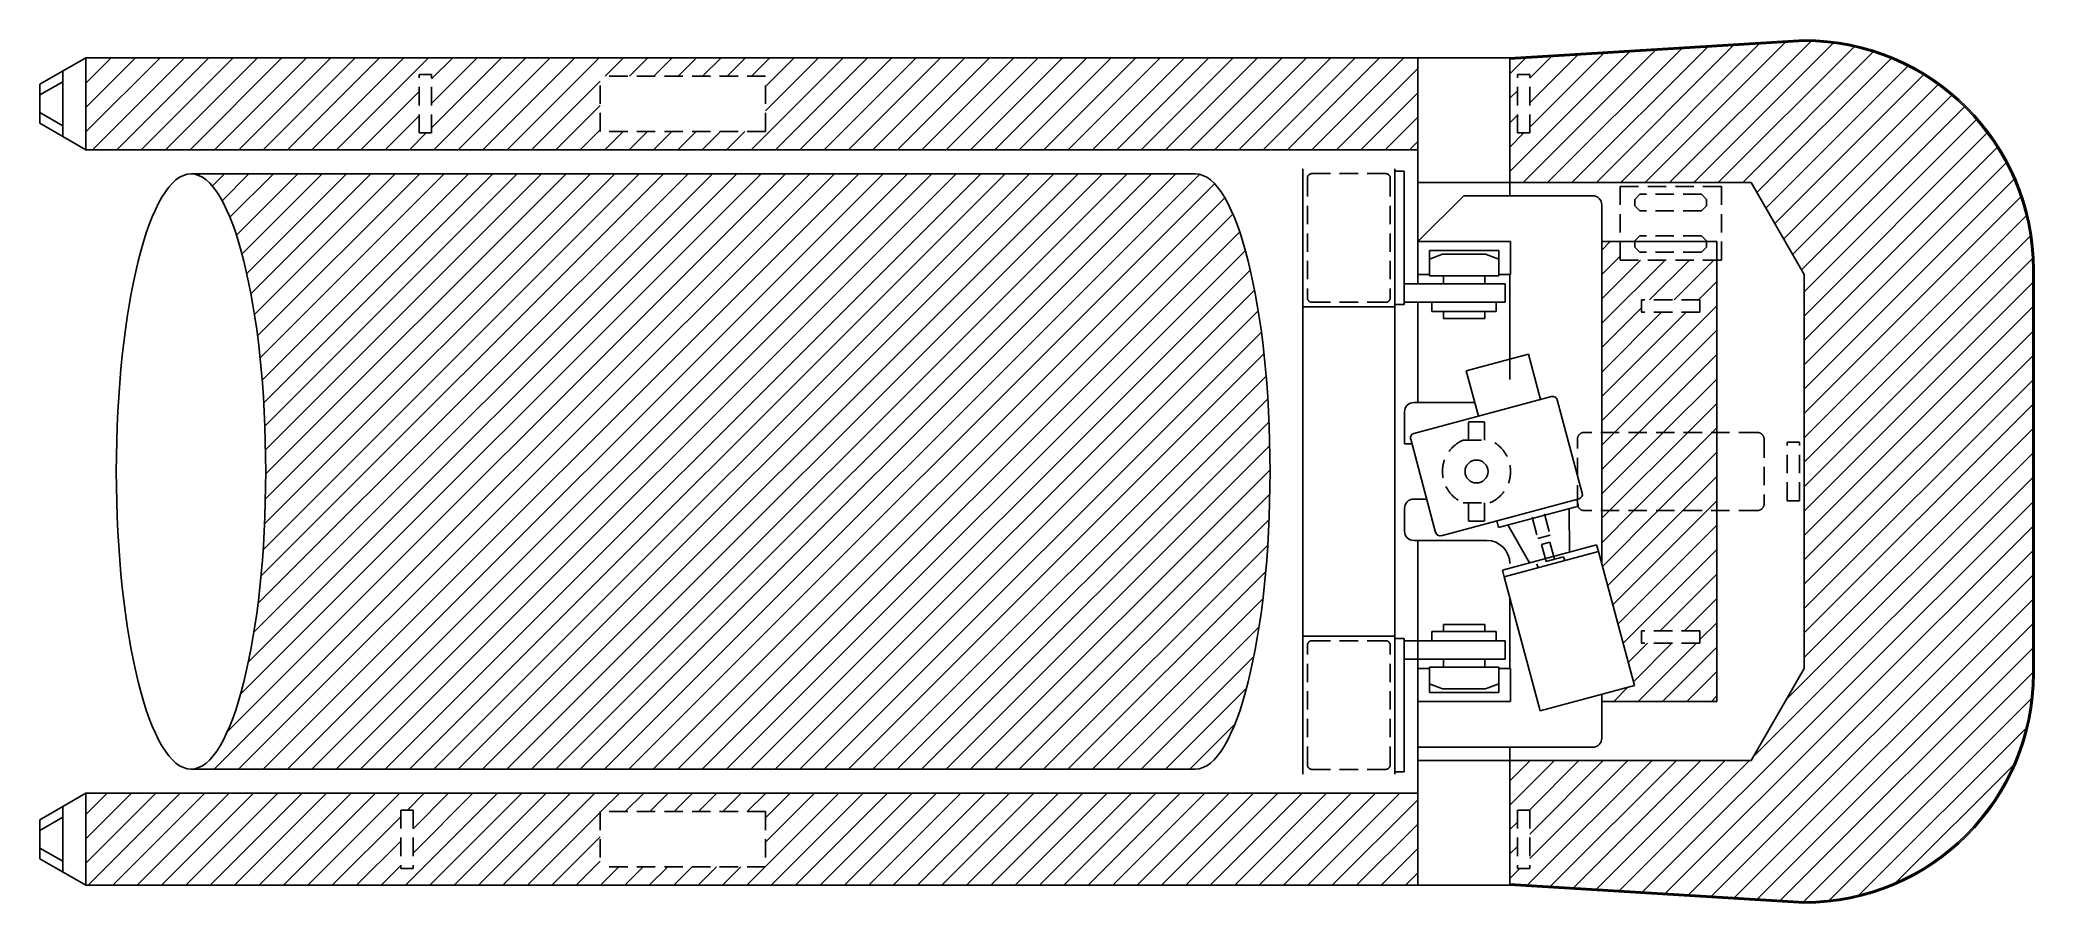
# Model space of a CAD drawing. Header units: inches. Extents: x -1398 to 2938, y -939 to 939.
import ezdxf

# ---------------------------------------------------------------- set-up
doc = ezdxf.new("R2010")
doc.units = ezdxf.units.IN
doc.header["$LTSCALE"] = 160
doc.header["$MEASUREMENT"] = 0
doc.linetypes.add('HIDDEN', pattern=[0.375, 0.25, -0.125])
for name, color, linetype in [('1', 1, 'HIDDEN'), ('2', 2, 'Continuous'), ('7', 7, 'Continuous'), ('Dimension', 1, 'Continuous')]:
    doc.layers.add(name, color=color, linetype=linetype)

msp = doc.modelspace()

# ---------------------------------------------------------------- linework, layer by layer
for p, q in [((-1069.4, 647.6), (1114.3, 647.6)), ((-1069.4, -647.6), (1114.3, -647.6))]:
    msp.add_line(p, q)
at = {"color": 7, "linetype": 'Continuous', "true_color": 0xffffff}
for p, q in [((-1052.8, 644.2), (-1049.5, 647.6)), ((-1023.2, 620.8), (-996.4, 647.6)), ((-1018.8, -647.6), (276.3, 647.6)), ((-1001.9, 589.1), (-943.4, 647.6)), ((-990.6, -566.4), (223.3, 647.6)), ((-984.9, 553.1), (-890.4, 647.6)), ((-970.7, 514.2), (-837.3, 647.6)), ((-965.8, -647.6), (329.4, 647.6)), ((-961.6, -484.3), (170.3, 647.6)), ((-958.5, 473.3), (-784.3, 647.6)), ((-948.1, 430.7), (-731.3, 647.6)), ((-944.5, -414.2), (117.2, 647.6)), ((-939.1, 386.7), (-678.2, 647.6)), ((-932.6, -349.3), (64.2, 647.6)), ((-931.4, 341.4), (-625.2, 647.6)), ((-924.8, 295), (-572.2, 647.6)), ((-923.9, -287.5), (11.2, 647.6)), ((-919.3, 247.4), (-519.1, 647.6)), ((-917.4, -227.9), (-41.8, 647.6)), ((-914.8, 198.9), (-466.1, 647.6)), ((-912.7, -170.2), (-94.9, 647.6)), ((-912.7, -647.6), (382.4, 647.6)), ((-911.4, 149.3), (-413.1, 647.6)), ((-909.5, -114), (-147.9, 647.6)), ((-908.9, 98.7), (-360, 647.6)), ((-907.7, -59.1), (-200.9, 647.6)), ((-907.4, 47.2), (-307, 647.6)), ((-907, -5.4), (-254, 647.6)), ((-859.7, -647.6), (435.4, 647.6)), ((-806.7, -647.6), (488.5, 647.6)), ((-753.6, -647.6), (541.5, 647.6)), ((-700.6, -647.6), (594.5, 647.6)), ((-647.6, -647.6), (647.6, 647.6)), ((-594.5, -647.6), (700.6, 647.6)), ((-541.5, -647.6), (753.6, 647.6)), ((-488.5, -647.6), (806.7, 647.6)), ((-435.4, -647.6), (859.7, 647.6)), ((-382.4, -647.6), (912.7, 647.6)), ((-329.4, -647.6), (965.8, 647.6)), ((-276.3, -647.6), (1018.8, 647.6)), ((-223.3, -647.6), (1071.8, 647.6)), ((-170.3, -647.6), (1123.8, 646.5)), ((-117.2, -647.6), (1156.1, 625.8)), ((-64.2, -647.6), (1178.4, 595)), ((-11.2, -647.6), (1196, 559.6)), ((41.8, -647.6), (1210.7, 521.3)), ((94.9, -647.6), (1223.2, 480.7)), ((147.9, -647.6), (1233.9, 438.4)), ((200.9, -647.6), (1243.1, 394.6)), ((254, -647.6), (1251.1, 349.5)), ((307, -647.6), (1257.8, 303.2)), ((360, -647.6), (1263.5, 255.9)), ((413.1, -647.6), (1268.2, 207.5)), ((466.1, -647.6), (1271.8, 158.1)), ((519.1, -647.6), (1274.5, 107.7)), ((572.2, -647.6), (1276.1, 56.4)), ((625.2, -647.6), (1276.7, 3.9)), ((678.2, -647.6), (1276.3, -49.6)), ((731.3, -647.6), (1274.6, -104.2)), ((784.3, -647.6), (1271.7, -160.2)), ((837.3, -647.6), (1267.3, -217.6)), ((890.4, -647.6), (1261.2, -276.8)), ((943.4, -647.6), (1252.8, -338.2)), ((996.4, -647.6), (1241.6, -402.5)), ((1049.5, -647.6), (1225.7, -471.4)), ((1102.5, -647.6), (1200.1, -550))]:
    msp.add_line(p, q, dxfattribs=at)
msp.add_ellipse((-1069.4, 0), major_axis=(0, 647.6), ratio=0.250766)
msp.add_ellipse((1114.3, 0), major_axis=(0, 647.6), ratio=0.250766, start_param=3.141593, end_param=6.283185)
at = {"layer": '1'}
for p, q in [((-573.5, 736.5), (-573.5, 863.5)), ((-546.5, 863.5), (-573.5, 863.5)), ((-546.5, 736.5), (-546.5, 863.5)), ((180, 860), (-180, 860)), ((-180, 740), (-180, 860)), ((180, 740), (180, 860)), ((1814.5, 736.5), (1814.5, 863.5)), ((1841.5, 863.5), (1814.5, 863.5)), ((1841.5, 736.5), (1841.5, 863.5)), ((180, 740), (-180, 740)), ((-546.5, 736.5), (-573.5, 736.5)), ((1841.5, 736.5), (1814.5, 736.5)), ((1358, 638.1), (1358, 378.1)), ((1368, 648.1), (1528, 648.1)), ((1538, 638.1), (1538, 378.1)), ((2038, 620), (2258, 620)), ((2038, 460), (2038, 620)), ((2258, 620), (2258, 460)), ((2070, 592), (2081, 603)), ((2070, 578), (2070, 592)), ((2081, 567), (2070, 578)), ((2215, 603), (2081, 603)), ((2215, 567), (2081, 567)), ((2226, 592), (2215, 603)), ((2215, 567), (2226, 578)), ((2226, 578), (2226, 592)), ((2081, 513), (2070, 502)), ((2070, 488), (2070, 502)), ((2081, 477), (2070, 488)), ((2215, 513), (2081, 513)), ((2215, 477), (2081, 477)), ((2226, 502), (2215, 513)), ((2215, 477), (2226, 488)), ((2226, 488), (2226, 502)), ((2258, 460), (2038, 460)), ((1368, 368.1), (1528, 368.1)), ((2211.5, 373.5), (2084.5, 373.5)), ((2084.5, 373.5), (2084.5, 346.5)), ((2211.5, 373.5), (2211.5, 346.5)), ((2211.5, 346.5), (2084.5, 346.5)), ((1709.1, 108), (1708.1, 107)), ((1708.1, 68), (1708.1, 107)), ((1709.1, 108), (1742.1, 108)), ((1743.1, 107), (1742.1, 108)), ((1743.1, 68), (1743.1, 107)), ((1696.4, 68), (1754.8, 68)), ((1945, -70), (1945, 70)), ((2336, 85), (1960, 85)), ((2351, 70), (2351, -70)), ((2401, -63.5), (2401, 63.5)), ((2428, 63.5), (2401, 63.5)), ((2428, -63.5), (2428, 63.5)), ((1696.4, -68), (1754.8, -68)), ((1708.1, -107), (1708.1, -68)), ((1743.1, -107), (1743.1, -68)), ((2336, -85), (1960, -85)), ((2428, -63.5), (2401, -63.5)), ((1709.1, -108), (1708.1, -107)), ((1709.1, -108), (1742.1, -108)), ((1743.1, -107), (1742.1, -108)), ((1846.3, -99.1), (1858.8, -145.5)), ((1873.4, -91.9), (1885.8, -138.2)), ((1885.8, -138.2), (1858.8, -145.5)), ((1885.3, -153.9), (1867, -158.8)), ((1867, -158.8), (1876.8, -195.5)), ((1885.3, -153.9), (1895.2, -190.6)), ((1915, -185.3), (1857, -200.8)), ((1857, -200.8), (1859.4, -209.5)), ((1915, -185.3), (1917.3, -194)), ((2211.5, -346.5), (2084.5, -346.5)), ((2084.5, -373.5), (2084.5, -346.5)), ((2211.5, -373.5), (2211.5, -346.5)), ((1358, -638.1), (1358, -378.1)), ((1368, -368.1), (1528, -368.1)), ((1538, -638.1), (1538, -378.1)), ((2211.5, -373.5), (2084.5, -373.5)), ((1368, -648.1), (1528, -648.1)), ((-613.5, -736.5), (-613.5, -863.5)), ((-586.5, -736.5), (-613.5, -736.5)), ((-586.5, -736.5), (-586.5, -863.5)), ((1814.5, -736.5), (1814.5, -863.5)), ((1841.5, -736.5), (1814.5, -736.5)), ((1841.5, -736.5), (1841.5, -863.5)), ((180, -740), (-180, -740)), ((-180, -740), (-180, -860)), ((180, -740), (180, -860)), ((-586.5, -863.5), (-613.5, -863.5)), ((180, -860), (-180, -860)), ((1841.5, -863.5), (1814.5, -863.5))]:
    msp.add_line(p, q, dxfattribs=at)
for centre, radius, start, end in [((1368, 638.1), 10, 90, 180), ((1528, 638.1), 10, 0, 90), ((1368, 378.1), 10, 180, 270), ((1528, 378.1), 10, 270, 0), ((1725.6, 0), 74, 113.2315, 246.7685), ((1725.6, 0), 74, 293.2315, 66.7685), ((1960, 70), 15, 90, 180), ((2336, 70), 15, 0, 90), ((1960, -70), 15, 180, 270), ((2336, -70), 15, 270, 0), ((1368, -378.1), 10, 90, 180), ((1528, -378.1), 10, 0, 90), ((1368, -638.1), 10, 180, 270), ((1528, -638.1), 10, 270, 0)]:
    msp.add_arc(centre, radius, start, end, dxfattribs=at)
at = {"layer": '2'}
for p, q in [((-1348, 848), (-1398, 819.2)), ((-1348, 752), (-1398, 780.8)), ((-1348, -752), (-1398, -780.8)), ((-1348, -848), (-1398, -819.2))]:
    msp.add_line(p, q, dxfattribs=at)
at = {"layer": '7'}
for p, q in [((1798, 900), (2438, 939)), ((1798, 897), (2438, 936)), ((-1298, 900), (-1398, 842.3)), ((-1348, 871.1), (-1348, 728.9)), ((1798, 900), (-1298, 900)), ((-1298, 900), (-1298, 700)), ((1598, 900), (1598, 500)), ((1798, 900), (1798, 600)), ((-1398, 757.7), (-1398, 842.3)), ((-1398, 842.3), (-1398, 757.7)), ((-1298, 700), (-1398, 757.7)), ((1598, 700), (-1298, 700)), ((1348, 658.1), (1348, 0)), ((1548, 658.1), (1548, 358.1)), ((1548, 653.1), (1568, 653.1)), ((1568, 653.1), (1568, 363.1)), ((1598, 628.8), (2322.5, 628.8)), ((2438, 428.8), (2322.5, 628.8)), ((1598, 500), (1698, 600)), ((1978, 600), (1698, 600)), ((1998, 580), (1998, 568.1)), ((1998, 568.1), (1998, -201.5)), ((1799.5, 500), (1598, 500)), ((1598, 500), (1598, 428.8)), ((1598, 488.1), (1598, 408.1)), ((1773.8, 480.6), (1623.7, 480.6)), ((1623.7, 480.6), (1623.7, 425.8)), ((1773.8, 480.6), (1773.8, 425.8)), ((1799.5, 500), (1799.5, 428.8)), ((1998, 500), (2248, 500)), ((2248, 500), (2248, -500)), ((1623.7, 461.7), (1652, 472.6)), ((1745.5, 472.6), (1652, 472.6)), ((1773.8, 461.7), (1745.5, 472.6)), ((2935, 439), (2935, -439)), ((2938, 439), (2938, -439)), ((1568, 408.1), (1788, 408.1)), ((1598, 428.8), (1623.7, 428.8)), ((1623.7, 425.8), (1773.8, 425.8)), ((1653.7, 425.1), (1653.7, 408.1)), ((1743.7, 425.1), (1743.7, 408.1)), ((1773.8, 428.8), (1799.5, 428.8)), ((1788, 408.1), (1788, 368.1)), ((1798, 428.8), (1798, 200)), ((2438, 428.8), (2438, -428.8)), ((1348, 358.1), (1548, 358.1)), ((1548, 363.1), (1568, 363.1)), ((1548, 358.1), (1548, 0)), ((1568, 368.1), (1788, 368.1)), ((1598, 368.1), (1598, 150)), ((1628.7, 368.1), (1628.7, 348.1)), ((1628.7, 348.1), (1768.7, 348.1)), ((1653.7, 348.1), (1653.7, 333.1)), ((1743.7, 348.1), (1743.7, 333.1)), ((1768.7, 368.1), (1768.7, 348.1)), ((1653.7, 333.1), (1743.7, 333.1)), ((1838.4, 254.9), (1703.2, 218.7)), ((1703.2, 218.7), (1729.6, 120.1)), ((1838.4, 254.9), (1864.8, 156.4)), ((1721.6, 150), (1589.1, 150)), ((1889, 162.8), (1589.6, 82.6)), ((1901.2, 155.8), (1955.6, -47.1)), ((1569.1, 130), (1569.1, 60)), ((1585.3, 60), (1569.1, 60)), ((1582.5, 70.4), (1636.8, -132.5)), ((1348, -658.1), (1348, 0)), ((1548, -358.1), (1548, 0)), ((1569.1, -80), (1569.1, -130)), ((1617.4, -60), (1589.1, -60)), ((1948.5, -59.3), (1649.1, -139.6)), ((1947.6, -75.1), (1773.7, -121.7)), ((1927.8, -175.6), (1927.3, -80.5)), ((1943.7, -60.6), (1947.6, -75.1)), ((1769.8, -107.2), (1773.7, -121.7)), ((1841.1, -198.9), (1794, -116.3)), ((1748, -150), (1589.1, -150)), ((1598, -150), (1598, -900)), ((1986.8, -159.8), (1782.1, -214.7)), ((1990.7, -174.3), (1986.8, -159.8)), ((1785.9, -229.2), (1782.1, -214.7)), ((1990.7, -174.3), (1785.9, -229.2)), ((1990.7, -174.3), (2068.8, -465.5)), ((1785.9, -229.2), (1864, -520.4)), ((1798, -428.8), (1798, -274.2)), ((1653.7, -333.1), (1743.7, -333.1)), ((1653.7, -348.1), (1653.7, -333.1)), ((1743.7, -348.1), (1743.7, -333.1)), ((1348, -358.1), (1548, -358.1)), ((1548, -658.1), (1548, -358.1)), ((1548, -363.1), (1568, -363.1)), ((1568, -653.1), (1568, -363.1)), ((1568, -368.1), (1788, -368.1)), ((1628.7, -348.1), (1768.7, -348.1)), ((1628.7, -368.1), (1628.7, -348.1)), ((1768.7, -368.1), (1768.7, -348.1)), ((1788, -408.1), (1788, -368.1)), ((1568, -408.1), (1788, -408.1)), ((1598, -500), (1598, -428.8)), ((1598, -428.8), (1623.7, -428.8)), ((1623.7, -425.8), (1773.8, -425.8)), ((1623.7, -480.6), (1623.7, -425.8)), ((1653.7, -425.1), (1653.7, -408.1)), ((1743.7, -425.1), (1743.7, -408.1)), ((1773.8, -480.6), (1773.8, -425.8)), ((1773.8, -428.8), (1799.5, -428.8)), ((1799.5, -500), (1799.5, -428.8)), ((2438, -428.8), (2322.5, -628.8)), ((1623.7, -461.7), (1652, -472.6)), ((1745.5, -472.6), (1652, -472.6)), ((1773.8, -461.7), (1745.5, -472.6)), ((2068.8, -465.5), (1864, -520.4)), ((1799.5, -500), (1598, -500)), ((1773.8, -480.6), (1623.7, -480.6)), ((1998, -484.5), (1998, -580)), ((1998, -500), (2248, -500)), ((1978, -600), (1598, -600)), ((1798, -600), (1798, -900)), ((1598, -628.8), (2322.5, -628.8)), ((1548, -653.1), (1568, -653.1)), ((-1298, -700), (-1398, -757.7)), ((-1348, -871.1), (-1348, -728.9)), ((1598, -700), (-1298, -700)), ((-1298, -900), (-1298, -700)), ((-1398, -757.7), (-1398, -842.3)), ((-1398, -842.3), (-1398, -757.7)), ((-1298, -900), (-1398, -842.3)), ((1798, -900), (-1298, -900)), ((1798, -897), (2438, -936)), ((1798, -900), (2438, -939))]:
    msp.add_line(p, q, dxfattribs=at)
msp.add_circle((1725.6, 0), 25, dxfattribs=at)
for centre, radius, start, end in [((2438, 439), 500, 0, 90), ((2438, 439), 497, 0, 90), ((1978, 580), 20, 0, 90), ((1589.1, 130), 20, 90, 180), ((1891.6, 153.2), 10, 15, 105), ((1592.1, 73), 10, 105, 195), ((1589.1, -80), 20, 90, 180), ((1945.9, -49.7), 10, 285, 15), ((1589.1, -130), 20, 180, 270), ((1646.5, -129.9), 10, 195, 285), ((1748, -200), 50, 0, 90), ((2438, -439), 500, 270, 0), ((2438, -439), 497, 270, 0), ((1978, -580), 20, 270, 0)]:
    msp.add_arc(centre, radius, start, end, dxfattribs=at)
at = {"layer": 'Dimension', "color": 7, "linetype": 'Continuous', "true_color": 0xffffff}
for p, q in [((1798, 652.8), (2058.1, 912.8)), ((1827.1, 628.8), (2114.5, 916.3)), ((1880.1, 628.8), (2171, 919.7)), ((1933.1, 628.8), (2227.5, 923.2)), ((1986.2, 628.8), (2284, 926.6)), ((2039.2, 628.8), (2340.4, 930.1)), ((2092.2, 628.8), (2396.9, 933.5)), ((2145.3, 628.8), (2452.3, 935.8)), ((2198.3, 628.8), (2501.4, 931.9)), ((2251.3, 628.8), (2546.5, 924)), ((2304.4, 628.8), (2588.3, 912.7)), ((-1298, 897.9), (-1295.9, 900)), ((-1298, 844.8), (-1242.8, 900)), ((-1298, 791.8), (-1189.8, 900)), ((-1298, 738.8), (-1136.8, 900)), ((-1283.7, 700), (-1083.7, 900)), ((-1230.7, 700), (-1030.7, 900)), ((-1177.7, 700), (-977.7, 900)), ((-1124.6, 700), (-924.6, 900)), ((-1071.6, 700), (-871.6, 900)), ((-1018.6, 700), (-818.6, 900)), ((-965.5, 700), (-765.5, 900)), ((-912.5, 700), (-712.5, 900)), ((-859.5, 700), (-659.5, 900)), ((-806.4, 700), (-606.4, 900)), ((-753.4, 700), (-553.4, 900)), ((-546.5, 853.9), (-500.4, 900)), ((-546.5, 800.8), (-447.3, 900)), ((-546.5, 747.8), (-394.3, 900)), ((-541.3, 700), (-341.3, 900)), ((-488.2, 700), (-288.2, 900)), ((-435.2, 700), (-235.2, 900)), ((-382.2, 700), (-182.2, 900)), ((-169.1, 860), (-129.1, 900)), ((-116.1, 860), (-76.1, 900)), ((-63.1, 860), (-23.1, 900)), ((-10, 860), (30, 900)), ((43, 860), (83, 900)), ((96, 860), (136, 900)), ((148.2, 700), (348.2, 900)), ((149.1, 860), (189.1, 900)), ((180, 837.9), (242.1, 900)), ((180, 784.9), (295.1, 900)), ((201.2, 700), (401.2, 900)), ((254.2, 700), (454.2, 900)), ((307.3, 700), (507.3, 900)), ((360.3, 700), (560.3, 900)), ((413.3, 700), (613.3, 900)), ((466.4, 700), (666.4, 900)), ((519.4, 700), (719.4, 900)), ((572.4, 700), (772.4, 900)), ((625.5, 700), (825.5, 900)), ((678.5, 700), (878.5, 900)), ((731.5, 700), (931.5, 900)), ((784.6, 700), (984.6, 900)), ((837.6, 700), (1037.6, 900)), ((890.6, 700), (1090.6, 900)), ((943.7, 700), (1143.7, 900)), ((996.7, 700), (1196.7, 900)), ((1049.7, 700), (1249.7, 900)), ((1102.8, 700), (1302.8, 900)), ((1155.8, 700), (1355.8, 900)), ((1208.8, 700), (1408.8, 900)), ((1261.9, 700), (1461.9, 900)), ((1314.9, 700), (1514.9, 900)), ((1367.9, 700), (1567.9, 900)), ((1421, 700), (1598, 877)), ((1798, 864.9), (1832.2, 899.1)), ((1841.5, 749.3), (2001.6, 909.4)), ((1841.5, 802.3), (1945.1, 906)), ((1841.5, 855.4), (1888.7, 902.5)), ((2335.3, 606.7), (2627.2, 898.6)), ((2354.7, 573.1), (2663.5, 881.9)), ((-700.4, 700), (-573.5, 826.9)), ((-329.1, 700), (-180, 849.1)), ((1474, 700), (1598, 824)), ((1798, 811.9), (1814.5, 828.4)), ((2374.1, 539.5), (2697.5, 862.9)), ((2393.5, 505.8), (2729.3, 841.7)), ((-276.1, 700), (-180, 796.1)), ((2412.9, 472.2), (2759.1, 818.4)), ((2432.3, 438.6), (2786.8, 793)), ((-647.3, 700), (-573.5, 773.8)), ((-223.1, 700), (-180, 743.1)), ((-170, 700), (-130, 740)), ((-117, 700), (-77, 740)), ((-64, 700), (-24, 740)), ((-10.9, 700), (29.1, 740)), ((42.1, 700), (82.1, 740)), ((95.1, 700), (135.1, 740)), ((1527, 700), (1598, 771)), ((1798, 758.8), (1814.5, 775.3)), ((2438, 391.2), (2812.5, 765.7)), ((-594.3, 700), (-557.8, 736.5)), ((1580.1, 700), (1598, 717.9)), ((1798, 705.8), (1828.7, 736.5)), ((2438, 338.2), (2836.2, 736.4)), ((2438, 285.1), (2857.8, 705)), ((2438, 232.1), (2877.3, 671.4)), ((2438, 179.1), (2894.5, 635.6)), ((2438, 126), (2909.1, 597.2)), ((2438, 73), (2921, 556)), ((1998, 481.5), (2016.5, 500)), ((2438, 20), (2929.7, 511.6)), ((1998, 428.5), (2038, 468.5)), ((1998, 375.5), (2082.5, 460)), ((1998, 322.4), (2135.6, 460)), ((2102.1, 373.5), (2188.6, 460)), ((2155.1, 373.5), (2241.6, 460)), ((2438, -33.1), (2934.4, 463.4)), ((2208.2, 373.5), (2248, 413.3)), ((2438, -86.1), (2935, 410.9)), ((1998, 110.3), (2248, 360.3)), ((1998, 269.4), (2084.5, 355.9)), ((2438, -139.1), (2935, 357.9)), ((1998, 216.4), (2128.1, 346.5)), ((1998, 163.3), (2181.2, 346.5)), ((2025.7, 85), (2248, 307.3)), ((2438, -192.1), (2935, 304.9)), ((2078.8, 85), (2248, 254.2)), ((2438, -245.2), (2935, 251.8)), ((2131.8, 85), (2248, 201.2)), ((2438, -298.2), (2935, 198.8)), ((2184.8, 85), (2248, 148.2)), ((2438, -351.2), (2935, 145.8)), ((2237.9, 85), (2248, 95.1)), ((2438, -404.3), (2935, 92.7)), ((1998, 57.3), (2025.7, 85)), ((1998, 4.2), (2078.8, 85)), ((1998, -48.8), (2131.8, 85)), ((2014.8, -85), (2184.8, 85)), ((2067.9, -85), (2237.9, 85)), ((2120.9, -85), (2248, 42.1)), ((2399, -496.3), (2935, 39.7)), ((2173.9, -85), (2248, -10.9)), ((2326.6, -621.7), (2935, -13.3)), ((1998, -101.8), (2014.8, -85)), ((1998, -154.9), (2067.9, -85)), ((1999.4, -206.5), (2120.9, -85)), ((2010.6, -248.4), (2173.9, -85)), ((2021.8, -290.2), (2227, -85)), ((2086.8, -914.6), (2935, -66.4)), ((2227, -85), (2248, -64)), ((2033, -332), (2248, -117)), ((2136.8, -917.6), (2935, -119.4)), ((2044.2, -373.8), (2248, -170)), ((2186.8, -920.7), (2935, -172.4)), ((2124.6, -346.5), (2248, -223.1)), ((2236.7, -923.7), (2935, -225.5)), ((2177.6, -346.5), (2248, -276.1)), ((2286.7, -926.8), (2935, -278.5)), ((2211.5, -365.6), (2248, -329.1)), ((2336.7, -929.8), (2935, -331.5)), ((2055.4, -415.7), (2097.6, -373.5)), ((2066.6, -457.5), (2150.6, -373.5)), ((2077.1, -500), (2203.6, -373.5)), ((2130.1, -500), (2248, -382.1)), ((2386.7, -932.9), (2935, -384.6)), ((2024.1, -500), (2054.8, -469.3)), ((2183.2, -500), (2248, -435.2)), ((2436.7, -935.9), (2935, -437.6)), ((2236.2, -500), (2248, -488.2)), ((2492.7, -933), (2932, -493.7)), ((2557.2, -921.5), (2920.5, -558.2)), ((1798, -673.1), (1842.3, -628.8)), ((1798, -726.1), (1895.3, -628.8)), ((1836.8, -899.4), (2107.4, -628.8)), ((1840.6, -736.5), (1948.3, -628.8)), ((1841.5, -788.6), (2001.3, -628.8)), ((1841.5, -841.7), (2054.4, -628.8)), ((1886.8, -902.4), (2160.4, -628.8)), ((1936.8, -905.5), (2213.5, -628.8)), ((1986.8, -908.5), (2266.5, -628.8)), ((2036.8, -911.6), (2319.5, -628.8)), ((2637.5, -894.2), (2893.2, -638.5)), ((-1298, -746.2), (-1251.8, -700)), ((-1298, -799.2), (-1198.8, -700)), ((-1298, -852.2), (-1145.8, -700)), ((-1292.7, -900), (-1092.7, -700)), ((-1239.7, -900), (-1039.7, -700)), ((-1186.7, -900), (-986.7, -700)), ((-1133.6, -900), (-933.6, -700)), ((-1080.6, -900), (-880.6, -700)), ((-1027.6, -900), (-827.6, -700)), ((-974.5, -900), (-774.5, -700)), ((-921.5, -900), (-721.5, -700)), ((-868.5, -900), (-668.5, -700)), ((-815.4, -900), (-615.4, -700)), ((-603.3, -900), (-403.3, -700)), ((-598.9, -736.5), (-562.4, -700)), ((-586.5, -777.1), (-509.4, -700)), ((-586.5, -830.2), (-456.3, -700)), ((-550.3, -900), (-350.3, -700)), ((-497.2, -900), (-297.2, -700)), ((-444.2, -900), (-244.2, -700)), ((-391.2, -900), (-191.2, -700)), ((-178.1, -740), (-138.1, -700)), ((-125.1, -740), (-85.1, -700)), ((-72.1, -740), (-32.1, -700)), ((-19, -740), (21, -700)), ((34, -740), (74, -700)), ((87, -740), (127, -700)), ((140.1, -740), (180.1, -700)), ((180, -753.1), (233.1, -700)), ((180, -806.1), (286.1, -700)), ((180, -859.2), (339.2, -700)), ((192.2, -900), (392.2, -700)), ((245.2, -900), (445.2, -700)), ((298.3, -900), (498.3, -700)), ((351.3, -900), (551.3, -700)), ((404.3, -900), (604.3, -700)), ((457.4, -900), (657.4, -700)), ((510.4, -900), (710.4, -700)), ((563.4, -900), (763.4, -700)), ((616.5, -900), (816.5, -700)), ((669.5, -900), (869.5, -700)), ((722.5, -900), (922.5, -700)), ((775.6, -900), (975.6, -700)), ((828.6, -900), (1028.6, -700)), ((881.6, -900), (1081.6, -700)), ((934.7, -900), (1134.7, -700)), ((987.7, -900), (1187.7, -700)), ((1040.7, -900), (1240.7, -700)), ((1093.8, -900), (1293.8, -700)), ((1146.8, -900), (1346.8, -700)), ((1199.8, -900), (1399.8, -700)), ((1252.9, -900), (1452.9, -700)), ((1305.9, -900), (1505.9, -700)), ((1358.9, -900), (1558.9, -700)), ((1412, -900), (1598, -714)), ((-762.4, -900), (-613.5, -751.1)), ((-338.1, -900), (-180, -741.9)), ((1465, -900), (1598, -767)), ((1798, -779.1), (1814.5, -762.6)), ((-709.4, -900), (-613.5, -804.1)), ((-285.1, -900), (-180, -794.9)), ((1518, -900), (1598, -820)), ((1798, -832.1), (1814.5, -815.6)), ((-656.3, -900), (-613.5, -857.2)), ((-232.1, -900), (-180, -847.9)), ((-179, -900), (-139, -860)), ((-126, -900), (-86, -860)), ((-73, -900), (-33, -860)), ((-19.9, -900), (20.1, -860)), ((33.1, -900), (73.1, -860)), ((86.1, -900), (126.1, -860)), ((139.2, -900), (179.2, -860)), ((1798, -885.2), (1819.7, -863.5)), ((1571.1, -900), (1598, -873.1))]:
    msp.add_line(p, q, dxfattribs=at)

doc.saveas('drawing.dxf')
